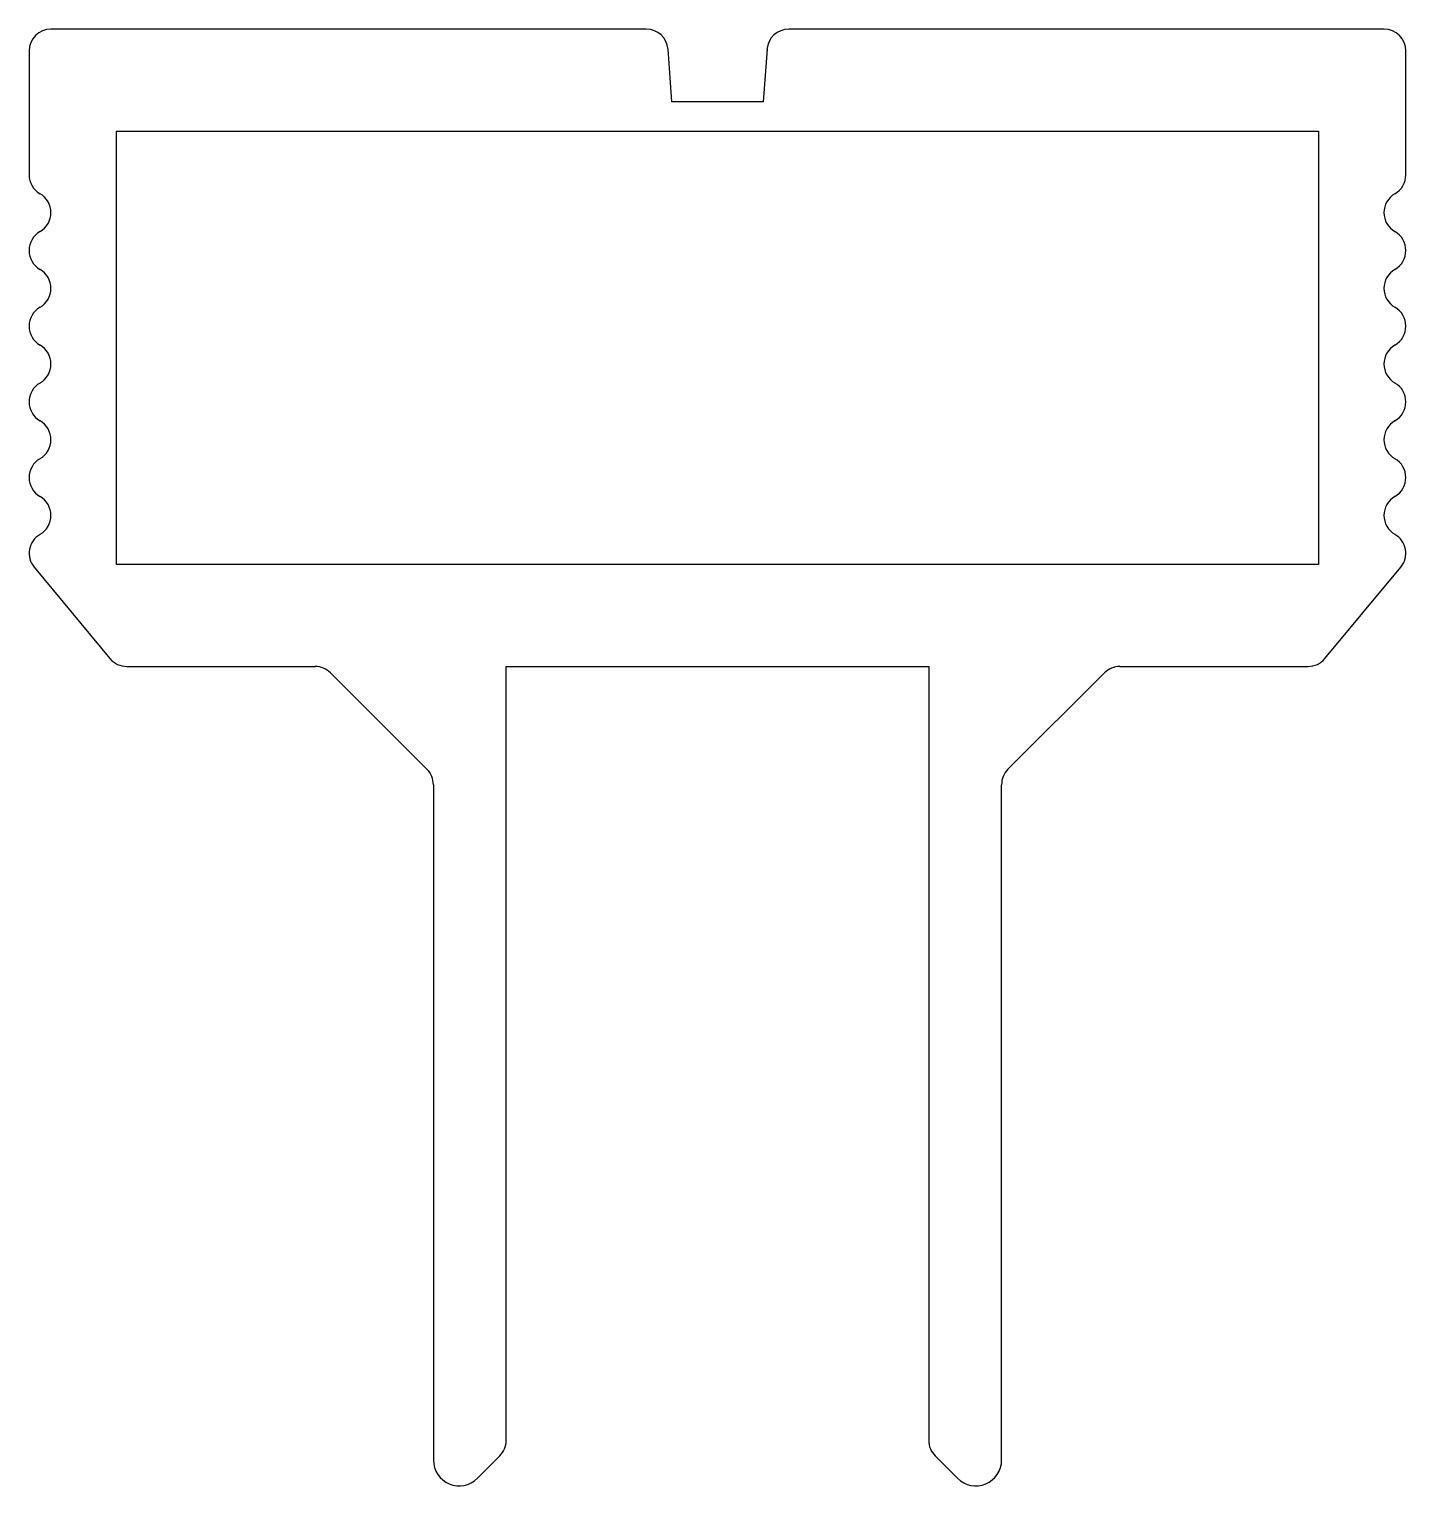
# Model space of a CAD drawing. Extents: x 504.8 to 523.7, y 577.4 to 597.4.
import ezdxf

# ---------------------------------------------------------------- set-up
doc = ezdxf.new("R2010")
doc.units = 0
doc.layers.get('0').update_dxf_attribs({"linetype": 'CONTINUOUS'})

msp = doc.modelspace()

# ---------------------------------------------------------------- linework, layer by layer
for p, q in [((513.28, 597.396), (505.108, 597.396)), ((523.408, 597.396), (515.237, 597.396)), ((504.808, 597.096), (504.808, 595.396)), ((513.633, 596.396), (513.579, 597.119)), ((514.938, 597.119), (514.883, 596.396)), ((523.708, 595.396), (523.708, 597.096)), ((514.883, 596.396), (513.633, 596.396)), ((506.008, 595.996), (522.508, 595.996)), ((506.008, 590.046), (506.008, 595.996)), ((522.508, 595.996), (522.508, 590.046)), ((504.878, 590.008), (505.918, 588.755)), ((522.508, 590.046), (506.008, 590.046)), ((522.598, 588.755), (523.639, 590.008)), ((506.149, 588.646), (508.734, 588.646)), ((511.358, 588.646), (517.158, 588.646)), ((511.358, 578.02), (511.358, 588.646)), ((517.158, 588.646), (517.158, 578.02)), ((519.782, 588.646), (522.367, 588.646)), ((508.946, 588.558), (510.27, 587.234)), ((518.246, 587.234), (519.57, 588.558)), ((510.358, 587.022), (510.358, 577.75)), ((518.158, 577.75), (518.158, 587.022)), ((510.962, 577.5), (511.27, 577.808)), ((517.246, 577.808), (517.555, 577.5))]:
    msp.add_line(p, q)
for centre, radius, start, end in [((505.108, 597.096), 0.3, 90.0001, 180), ((513.28, 597.096), 0.3, 4.2892, 90), ((515.237, 597.096), 0.3, 90, 175.7108), ((523.408, 597.096), 0.3, 0, 89.9999), ((505.108, 595.396), 0.3, 180, 239.9999), ((523.408, 595.396), 0.3, 300, 0), ((504.808, 594.877), 0.3, 300, 60), ((523.708, 594.877), 0.3, 120, 240), ((505.108, 594.357), 0.3, 120, 240), ((523.408, 594.357), 0.3, 300, 60), ((504.808, 593.837), 0.3, 300, 60), ((523.708, 593.837), 0.3, 120, 240), ((505.108, 593.318), 0.3, 120, 240), ((523.408, 593.318), 0.3, 300, 60), ((504.808, 592.798), 0.3, 300, 60), ((523.708, 592.798), 0.3, 120, 240), ((505.108, 592.278), 0.3, 120, 240), ((523.408, 592.278), 0.3, 300, 60), ((504.808, 591.759), 0.3, 300, 60), ((523.708, 591.759), 0.3, 120, 240), ((505.108, 591.239), 0.3, 120, 240), ((523.408, 591.239), 0.3, 300, 60), ((504.808, 590.72), 0.3, 300, 60), ((523.708, 590.72), 0.3, 120, 240), ((505.108, 590.2), 0.3, 120, 219.6972), ((523.408, 590.2), 0.3, 320.3029, 60), ((506.149, 588.946), 0.3, 219.6971, 269.9999), ((508.734, 588.346), 0.3, 45, 89.9505), ((519.783, 588.346), 0.3, 90.0495, 135), ((522.367, 588.946), 0.3, 270, 320.3029), ((510.058, 587.022), 0.3, 0, 45), ((518.458, 587.022), 0.3, 135, 180), ((511.058, 578.02), 0.3, 315, 360), ((517.458, 578.02), 0.3, 180, 225), ((510.712, 577.75), 0.354, 179.9999, 315), ((517.805, 577.75), 0.354, 225, 0.0001)]:
    msp.add_arc(centre, radius, start, end)

doc.saveas('drawing.dxf')
